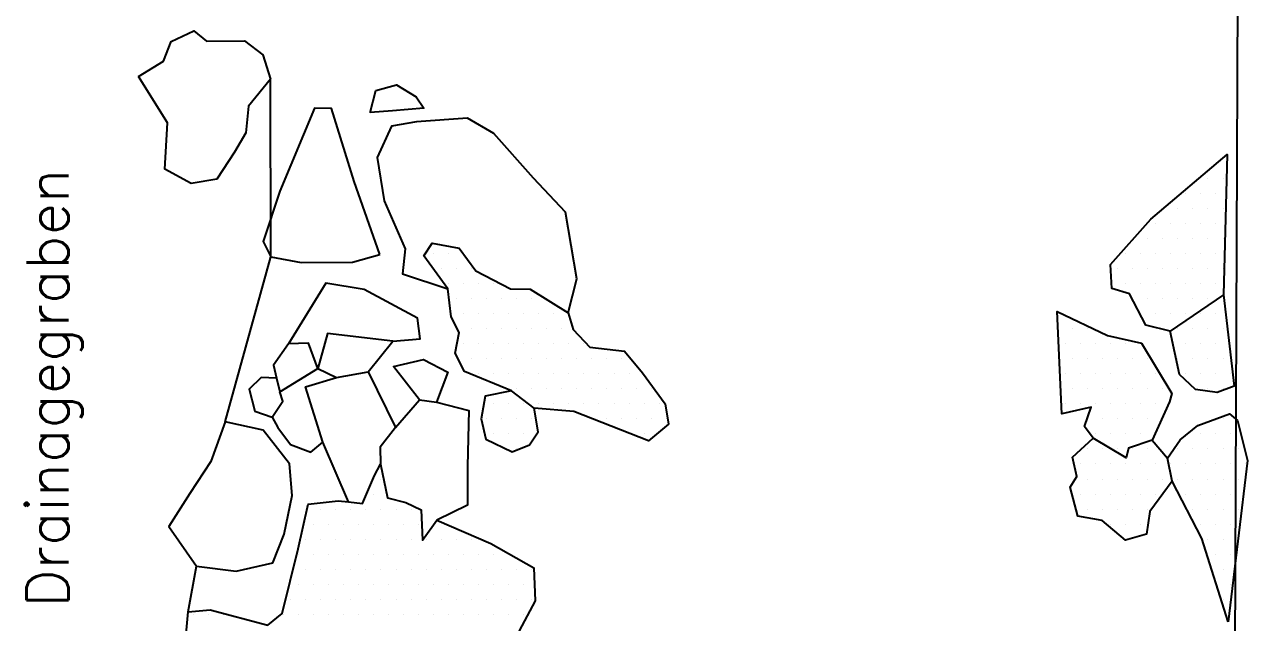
# Model space of a CAD drawing. Header units: metres. Extents: x -13.19 to -9.5, y -12.32 to -7.8.
# Drawn here: x -10.515 to -9.498, y -11.732 to -11.235 of the extents above; entities that cross this region are included whole.
import ezdxf

# ---------------------------------------------------------------- set-up
doc = ezdxf.new("R2010")
doc.units = ezdxf.units.M
doc.header["$LTSCALE"] = 25
doc.header["$MEASUREMENT"] = 0
doc.linetypes.add('STRICHPUNKTX2', pattern=[2, 1, -0.5, 0, -0.5])
doc.layers.get('0').update_dxf_attribs({"linetype": 'CONTINUOUS'})
for name, color, linetype in [('BEFUND', 1, 'CONTINUOUS'), ('BEFUNDSCHRAFF', 1, 'CONTINUOUS'), ('GRABUNGSGRENZE', 3, 'STRICHPUNKTX2'), ('STEINE', 4, 'CONTINUOUS'), ('STEINESCHRAFF', 4, 'CONTINUOUS')]:
    doc.layers.add(name, color=color, linetype=linetype)
doc.styles.get("Standard").update_dxf_attribs({"font": 'txt.shx'})

# ---------------------------------------------------------------- blocks, each defined once
blk = doc.blocks.new('*X7')
at = {"color": 0}
for p, q in [((-1017.5, -1142.5), (-1017.5, -1142.5)), ((-1016.25, -1142.5), (-1016.25, -1142.5)), ((-1016.875, -1143.75), (-1016.875, -1143.75)), ((-1015.625, -1143.75), (-1015.625, -1143.75)), ((-1014.375, -1143.75), (-1014.375, -1143.75)), ((-1016.25, -1145), (-1016.25, -1145)), ((-1015, -1145), (-1015, -1145)), ((-1013.75, -1145), (-1013.75, -1145)), ((-1012.5, -1145), (-1012.5, -1145)), ((-1015.625, -1146.25), (-1015.625, -1146.25)), ((-1014.375, -1146.25), (-1014.375, -1146.25)), ((-1013.125, -1146.25), (-1013.125, -1146.25)), ((-1011.875, -1146.25), (-1011.875, -1146.25)), ((-1010.625, -1146.25), (-1010.625, -1146.25)), ((-1009.375, -1146.25), (-1009.375, -1146.25)), ((-1015, -1147.5), (-1015, -1147.5)), ((-1013.75, -1147.5), (-1013.75, -1147.5)), ((-1012.5, -1147.5), (-1012.5, -1147.5)), ((-1011.25, -1147.5), (-1011.25, -1147.5)), ((-1010, -1147.5), (-1010, -1147.5)), ((-1008.75, -1147.5), (-1008.75, -1147.5)), ((-1007.5, -1147.5), (-1007.5, -1147.5)), ((-1014.375, -1148.75), (-1014.375, -1148.75)), ((-1013.125, -1148.75), (-1013.125, -1148.75)), ((-1011.875, -1148.75), (-1011.875, -1148.75)), ((-1010.625, -1148.75), (-1010.625, -1148.75)), ((-1009.375, -1148.75), (-1009.375, -1148.75)), ((-1008.125, -1148.75), (-1008.125, -1148.75)), ((-1006.875, -1148.75), (-1006.875, -1148.75)), ((-1015, -1150), (-1015, -1150)), ((-1013.75, -1150), (-1013.75, -1150)), ((-1012.5, -1150), (-1012.5, -1150)), ((-1011.25, -1150), (-1011.25, -1150)), ((-1010, -1150), (-1010, -1150)), ((-1008.75, -1150), (-1008.75, -1150)), ((-1007.5, -1150), (-1007.5, -1150)), ((-1006.25, -1150), (-1006.25, -1150)), ((-1005, -1150), (-1005, -1150)), ((-1014.375, -1151.25), (-1014.375, -1151.25)), ((-1013.125, -1151.25), (-1013.125, -1151.25)), ((-1011.875, -1151.25), (-1011.875, -1151.25)), ((-1010.625, -1151.25), (-1010.625, -1151.25)), ((-1009.375, -1151.25), (-1009.375, -1151.25)), ((-1008.125, -1151.25), (-1008.125, -1151.25)), ((-1006.875, -1151.25), (-1006.875, -1151.25)), ((-1005.625, -1151.25), (-1005.625, -1151.25)), ((-1004.375, -1151.25), (-1004.375, -1151.25)), ((-1003.125, -1151.25), (-1003.125, -1151.25)), ((-1001.875, -1151.25), (-1001.875, -1151.25)), ((-1013.75, -1152.5), (-1013.75, -1152.5)), ((-1012.5, -1152.5), (-1012.5, -1152.5)), ((-1011.25, -1152.5), (-1011.25, -1152.5)), ((-1010, -1152.5), (-1010, -1152.5)), ((-1008.75, -1152.5), (-1008.75, -1152.5)), ((-1007.5, -1152.5), (-1007.5, -1152.5)), ((-1006.25, -1152.5), (-1006.25, -1152.5)), ((-1005, -1152.5), (-1005, -1152.5)), ((-1003.75, -1152.5), (-1003.75, -1152.5)), ((-1002.5, -1152.5), (-1002.5, -1152.5)), ((-1001.25, -1152.5), (-1001.25, -1152.5)), ((-1010.625, -1153.75), (-1010.625, -1153.75)), ((-1009.375, -1153.75), (-1009.375, -1153.75)), ((-1008.125, -1153.75), (-1008.125, -1153.75)), ((-1006.875, -1153.75), (-1006.875, -1153.75)), ((-1005.625, -1153.75), (-1005.625, -1153.75)), ((-1004.375, -1153.75), (-1004.375, -1153.75)), ((-1003.125, -1153.75), (-1003.125, -1153.75)), ((-1001.875, -1153.75), (-1001.875, -1153.75)), ((-1000.625, -1153.75), (-1000.625, -1153.75)), ((-999.375, -1153.75), (-999.375, -1153.75)), ((-1012.5, -1155), (-1012.5, -1155)), ((-1011.25, -1155), (-1011.25, -1155)), ((-1010, -1155), (-1010, -1155)), ((-1008.75, -1155), (-1008.75, -1155)), ((-1007.5, -1155), (-1007.5, -1155)), ((-1006.25, -1155), (-1006.25, -1155)), ((-1005, -1155), (-1005, -1155)), ((-1003.75, -1155), (-1003.75, -1155)), ((-1002.5, -1155), (-1002.5, -1155)), ((-1001.25, -1155), (-1001.25, -1155)), ((-1000, -1155), (-1000, -1155)), ((-998.75, -1155), (-998.75, -1155)), ((-1013.125, -1156.25), (-1013.125, -1156.25)), ((-1011.875, -1156.25), (-1011.875, -1156.25)), ((-1010.625, -1156.25), (-1010.625, -1156.25)), ((-1009.375, -1156.25), (-1009.375, -1156.25)), ((-1003.125, -1156.25), (-1003.125, -1156.25)), ((-1001.875, -1156.25), (-1001.875, -1156.25)), ((-1000.625, -1156.25), (-1000.625, -1156.25)), ((-999.375, -1156.25), (-999.375, -1156.25)), ((-998.125, -1156.25), (-998.125, -1156.25)), ((-1012.5, -1157.5), (-1012.5, -1157.5)), ((-1011.25, -1157.5), (-1011.25, -1157.5)), ((-1010, -1157.5), (-1010, -1157.5)), ((-1000, -1157.5), (-1000, -1157.5)), ((-1010.625, -1158.75), (-1010.625, -1158.75)), ((-1021.875, -1161.25), (-1021.875, -1161.25)), ((-1022.5, -1162.5), (-1022.5, -1162.5)), ((-1026.875, -1163.75), (-1026.875, -1163.75)), ((-1025.625, -1163.75), (-1025.625, -1163.75)), ((-1024.375, -1163.75), (-1024.375, -1163.75)), ((-1023.125, -1163.75), (-1023.125, -1163.75)), ((-1021.875, -1163.75), (-1021.875, -1163.75)), ((-1020.625, -1163.75), (-1020.625, -1163.75)), ((-1019.375, -1163.75), (-1019.375, -1163.75)), ((-1027.5, -1165), (-1027.5, -1165)), ((-1026.25, -1165), (-1026.25, -1165)), ((-1025, -1165), (-1025, -1165)), ((-1023.75, -1165), (-1023.75, -1165)), ((-1022.5, -1165), (-1022.5, -1165)), ((-1021.25, -1165), (-1021.25, -1165)), ((-1020, -1165), (-1020, -1165)), ((-1018.75, -1165), (-1018.75, -1165)), ((-1028.125, -1166.25), (-1028.125, -1166.25)), ((-1026.875, -1166.25), (-1026.875, -1166.25)), ((-1025.625, -1166.25), (-1025.625, -1166.25)), ((-1024.375, -1166.25), (-1024.375, -1166.25)), ((-1023.125, -1166.25), (-1023.125, -1166.25)), ((-1021.875, -1166.25), (-1021.875, -1166.25)), ((-1020.625, -1166.25), (-1020.625, -1166.25)), ((-1019.375, -1166.25), (-1019.375, -1166.25)), ((-1018.125, -1166.25), (-1018.125, -1166.25)), ((-1016.875, -1166.25), (-1016.875, -1166.25)), ((-1015.625, -1166.25), (-1015.625, -1166.25)), ((-1014.375, -1166.25), (-1014.375, -1166.25)), ((-1028.75, -1167.5), (-1028.75, -1167.5)), ((-1027.5, -1167.5), (-1027.5, -1167.5)), ((-1026.25, -1167.5), (-1026.25, -1167.5)), ((-1025, -1167.5), (-1025, -1167.5)), ((-1023.75, -1167.5), (-1023.75, -1167.5)), ((-1022.5, -1167.5), (-1022.5, -1167.5)), ((-1021.25, -1167.5), (-1021.25, -1167.5)), ((-1020, -1167.5), (-1020, -1167.5)), ((-1018.75, -1167.5), (-1018.75, -1167.5)), ((-1017.5, -1167.5), (-1017.5, -1167.5)), ((-1016.25, -1167.5), (-1016.25, -1167.5)), ((-1015, -1167.5), (-1015, -1167.5)), ((-1013.75, -1167.5), (-1013.75, -1167.5)), ((-1012.5, -1167.5), (-1012.5, -1167.5)), ((-1011.25, -1167.5), (-1011.25, -1167.5)), ((-1028.125, -1168.75), (-1028.125, -1168.75)), ((-1026.875, -1168.75), (-1026.875, -1168.75)), ((-1025.625, -1168.75), (-1025.625, -1168.75)), ((-1024.375, -1168.75), (-1024.375, -1168.75)), ((-1023.125, -1168.75), (-1023.125, -1168.75)), ((-1021.875, -1168.75), (-1021.875, -1168.75)), ((-1020.625, -1168.75), (-1020.625, -1168.75)), ((-1019.375, -1168.75), (-1019.375, -1168.75)), ((-1018.125, -1168.75), (-1018.125, -1168.75)), ((-1016.875, -1168.75), (-1016.875, -1168.75)), ((-1015.625, -1168.75), (-1015.625, -1168.75)), ((-1014.375, -1168.75), (-1014.375, -1168.75)), ((-1013.125, -1168.75), (-1013.125, -1168.75)), ((-1011.875, -1168.75), (-1011.875, -1168.75)), ((-1010.625, -1168.75), (-1010.625, -1168.75)), ((-1009.375, -1168.75), (-1009.375, -1168.75)), ((-1028.75, -1170), (-1028.75, -1170)), ((-1027.5, -1170), (-1027.5, -1170)), ((-1026.25, -1170), (-1026.25, -1170)), ((-1025, -1170), (-1025, -1170)), ((-1023.75, -1170), (-1023.75, -1170)), ((-1022.5, -1170), (-1022.5, -1170)), ((-1021.25, -1170), (-1021.25, -1170)), ((-1020, -1170), (-1020, -1170)), ((-1018.75, -1170), (-1018.75, -1170)), ((-1017.5, -1170), (-1017.5, -1170)), ((-1016.25, -1170), (-1016.25, -1170)), ((-1015, -1170), (-1015, -1170)), ((-1013.75, -1170), (-1013.75, -1170)), ((-1012.5, -1170), (-1012.5, -1170)), ((-1011.25, -1170), (-1011.25, -1170)), ((-1010, -1170), (-1010, -1170)), ((-1029.375, -1171.25), (-1029.375, -1171.25)), ((-1028.125, -1171.25), (-1028.125, -1171.25)), ((-1026.875, -1171.25), (-1026.875, -1171.25)), ((-1025.625, -1171.25), (-1025.625, -1171.25)), ((-1024.375, -1171.25), (-1024.375, -1171.25)), ((-1023.125, -1171.25), (-1023.125, -1171.25)), ((-1021.875, -1171.25), (-1021.875, -1171.25)), ((-1020.625, -1171.25), (-1020.625, -1171.25)), ((-1019.375, -1171.25), (-1019.375, -1171.25)), ((-1018.125, -1171.25), (-1018.125, -1171.25)), ((-1016.875, -1171.25), (-1016.875, -1171.25)), ((-1015.625, -1171.25), (-1015.625, -1171.25)), ((-1014.375, -1171.25), (-1014.375, -1171.25)), ((-1013.125, -1171.25), (-1013.125, -1171.25)), ((-1011.875, -1171.25), (-1011.875, -1171.25)), ((-1010.625, -1171.25), (-1010.625, -1171.25)), ((-1009.375, -1171.25), (-1009.375, -1171.25)), ((-1037.5, -1172.5), (-1037.5, -1172.5)), ((-1036.25, -1172.5), (-1036.25, -1172.5)), ((-1035, -1172.5), (-1035, -1172.5)), ((-1030, -1172.5), (-1030, -1172.5)), ((-1028.75, -1172.5), (-1028.75, -1172.5)), ((-1027.5, -1172.5), (-1027.5, -1172.5)), ((-1026.25, -1172.5), (-1026.25, -1172.5)), ((-1025, -1172.5), (-1025, -1172.5)), ((-1023.75, -1172.5), (-1023.75, -1172.5)), ((-1022.5, -1172.5), (-1022.5, -1172.5)), ((-1021.25, -1172.5), (-1021.25, -1172.5)), ((-1020, -1172.5), (-1020, -1172.5)), ((-1018.75, -1172.5), (-1018.75, -1172.5)), ((-1017.5, -1172.5), (-1017.5, -1172.5)), ((-1016.25, -1172.5), (-1016.25, -1172.5)), ((-1015, -1172.5), (-1015, -1172.5)), ((-1013.75, -1172.5), (-1013.75, -1172.5)), ((-1012.5, -1172.5), (-1012.5, -1172.5)), ((-1011.25, -1172.5), (-1011.25, -1172.5)), ((-1010, -1172.5), (-1010, -1172.5))]:
    blk.add_line(p, q, dxfattribs=at)
blk = doc.blocks.new('*X8')
at = {"color": 0}
for p, q in [((-953.125, -1136.25), (-953.125, -1136.25)), ((-951.875, -1136.25), (-951.875, -1136.25)), ((-955, -1137.5), (-955, -1137.5)), ((-953.75, -1137.5), (-953.75, -1137.5)), ((-952.5, -1137.5), (-952.5, -1137.5)), ((-955.625, -1138.75), (-955.625, -1138.75)), ((-954.375, -1138.75), (-954.375, -1138.75)), ((-953.125, -1138.75), (-953.125, -1138.75)), ((-951.875, -1138.75), (-951.875, -1138.75)), ((-957.5, -1140), (-957.5, -1140)), ((-956.25, -1140), (-956.25, -1140)), ((-955, -1140), (-955, -1140)), ((-953.75, -1140), (-953.75, -1140)), ((-952.5, -1140), (-952.5, -1140)), ((-958.125, -1141.25), (-958.125, -1141.25)), ((-956.875, -1141.25), (-956.875, -1141.25)), ((-955.625, -1141.25), (-955.625, -1141.25)), ((-954.375, -1141.25), (-954.375, -1141.25)), ((-953.125, -1141.25), (-953.125, -1141.25)), ((-951.875, -1141.25), (-951.875, -1141.25)), ((-960, -1142.5), (-960, -1142.5)), ((-958.75, -1142.5), (-958.75, -1142.5)), ((-957.5, -1142.5), (-957.5, -1142.5)), ((-956.25, -1142.5), (-956.25, -1142.5)), ((-955, -1142.5), (-955, -1142.5)), ((-953.75, -1142.5), (-953.75, -1142.5)), ((-952.5, -1142.5), (-952.5, -1142.5)), ((-960.625, -1143.75), (-960.625, -1143.75)), ((-959.375, -1143.75), (-959.375, -1143.75)), ((-958.125, -1143.75), (-958.125, -1143.75)), ((-956.875, -1143.75), (-956.875, -1143.75)), ((-955.625, -1143.75), (-955.625, -1143.75)), ((-954.375, -1143.75), (-954.375, -1143.75)), ((-953.125, -1143.75), (-953.125, -1143.75)), ((-951.875, -1143.75), (-951.875, -1143.75)), ((-960, -1145), (-960, -1145)), ((-958.75, -1145), (-958.75, -1145)), ((-957.5, -1145), (-957.5, -1145)), ((-956.25, -1145), (-956.25, -1145)), ((-955, -1145), (-955, -1145)), ((-953.75, -1145), (-953.75, -1145)), ((-952.5, -1145), (-952.5, -1145)), ((-959.375, -1146.25), (-959.375, -1146.25)), ((-958.125, -1146.25), (-958.125, -1146.25)), ((-956.875, -1146.25), (-956.875, -1146.25)), ((-955.625, -1146.25), (-955.625, -1146.25)), ((-954.375, -1146.25), (-954.375, -1146.25)), ((-953.125, -1146.25), (-953.125, -1146.25)), ((-951.875, -1146.25), (-951.875, -1146.25)), ((-958.75, -1147.5), (-958.75, -1147.5)), ((-957.5, -1147.5), (-957.5, -1147.5)), ((-956.25, -1147.5), (-956.25, -1147.5)), ((-955, -1147.5), (-955, -1147.5)), ((-953.75, -1147.5), (-953.75, -1147.5)), ((-952.5, -1147.5), (-952.5, -1147.5)), ((-964.375, -1148.75), (-964.375, -1148.75)), ((-963.125, -1148.75), (-963.125, -1148.75)), ((-956.875, -1148.75), (-956.875, -1148.75)), ((-955.625, -1148.75), (-955.625, -1148.75)), ((-954.375, -1148.75), (-954.375, -1148.75)), ((-953.125, -1148.75), (-953.125, -1148.75)), ((-951.875, -1148.75), (-951.875, -1148.75)), ((-965, -1150), (-965, -1150)), ((-963.75, -1150), (-963.75, -1150)), ((-962.5, -1150), (-962.5, -1150)), ((-961.25, -1150), (-961.25, -1150)), ((-960, -1150), (-960, -1150)), ((-958.75, -1150), (-958.75, -1150)), ((-955, -1150), (-955, -1150)), ((-953.75, -1150), (-953.75, -1150)), ((-952.5, -1150), (-952.5, -1150)), ((-964.375, -1151.25), (-964.375, -1151.25)), ((-963.125, -1151.25), (-963.125, -1151.25)), ((-961.875, -1151.25), (-961.875, -1151.25)), ((-960.625, -1151.25), (-960.625, -1151.25)), ((-959.375, -1151.25), (-959.375, -1151.25)), ((-958.125, -1151.25), (-958.125, -1151.25)), ((-955.625, -1151.25), (-955.625, -1151.25)), ((-954.375, -1151.25), (-954.375, -1151.25)), ((-953.125, -1151.25), (-953.125, -1151.25)), ((-951.875, -1151.25), (-951.875, -1151.25)), ((-965, -1152.5), (-965, -1152.5)), ((-963.75, -1152.5), (-963.75, -1152.5)), ((-962.5, -1152.5), (-962.5, -1152.5)), ((-961.25, -1152.5), (-961.25, -1152.5)), ((-960, -1152.5), (-960, -1152.5)), ((-958.75, -1152.5), (-958.75, -1152.5)), ((-957.5, -1152.5), (-957.5, -1152.5)), ((-955, -1152.5), (-955, -1152.5)), ((-953.75, -1152.5), (-953.75, -1152.5)), ((-952.5, -1152.5), (-952.5, -1152.5)), ((-951.25, -1152.5), (-951.25, -1152.5)), ((-964.375, -1153.75), (-964.375, -1153.75)), ((-963.125, -1153.75), (-963.125, -1153.75)), ((-961.875, -1153.75), (-961.875, -1153.75)), ((-960.625, -1153.75), (-960.625, -1153.75)), ((-959.375, -1153.75), (-959.375, -1153.75)), ((-958.125, -1153.75), (-958.125, -1153.75)), ((-956.875, -1153.75), (-956.875, -1153.75)), ((-953.125, -1153.75), (-953.125, -1153.75)), ((-951.875, -1153.75), (-951.875, -1153.75)), ((-965, -1155), (-965, -1155)), ((-963.75, -1155), (-963.75, -1155)), ((-962.5, -1155), (-962.5, -1155)), ((-961.25, -1155), (-961.25, -1155)), ((-960, -1155), (-960, -1155)), ((-958.75, -1155), (-958.75, -1155)), ((-957.5, -1155), (-957.5, -1155)), ((-963.125, -1156.25), (-963.125, -1156.25)), ((-961.875, -1156.25), (-961.875, -1156.25)), ((-960.625, -1156.25), (-960.625, -1156.25)), ((-959.375, -1156.25), (-959.375, -1156.25)), ((-958.125, -1156.25), (-958.125, -1156.25)), ((-951.875, -1156.25), (-951.875, -1156.25)), ((-962.5, -1157.5), (-962.5, -1157.5)), ((-961.25, -1157.5), (-961.25, -1157.5)), ((-960, -1157.5), (-960, -1157.5)), ((-958.75, -1157.5), (-958.75, -1157.5)), ((-953.75, -1157.5), (-953.75, -1157.5)), ((-952.5, -1157.5), (-952.5, -1157.5)), ((-951.25, -1157.5), (-951.25, -1157.5)), ((-963.125, -1158.75), (-963.125, -1158.75)), ((-961.875, -1158.75), (-961.875, -1158.75)), ((-960.625, -1158.75), (-960.625, -1158.75)), ((-959.375, -1158.75), (-959.375, -1158.75)), ((-958.125, -1158.75), (-958.125, -1158.75)), ((-955.625, -1158.75), (-955.625, -1158.75)), ((-954.375, -1158.75), (-954.375, -1158.75)), ((-953.125, -1158.75), (-953.125, -1158.75)), ((-951.875, -1158.75), (-951.875, -1158.75)), ((-950.625, -1158.75), (-950.625, -1158.75)), ((-963.75, -1160), (-963.75, -1160)), ((-962.5, -1160), (-962.5, -1160)), ((-961.25, -1160), (-961.25, -1160)), ((-960, -1160), (-960, -1160)), ((-958.75, -1160), (-958.75, -1160)), ((-957.5, -1160), (-957.5, -1160)), ((-956.25, -1160), (-956.25, -1160)), ((-955, -1160), (-955, -1160)), ((-953.75, -1160), (-953.75, -1160)), ((-952.5, -1160), (-952.5, -1160)), ((-951.25, -1160), (-951.25, -1160)), ((-950, -1160), (-950, -1160)), ((-963.125, -1161.25), (-963.125, -1161.25)), ((-961.875, -1161.25), (-961.875, -1161.25)), ((-960.625, -1161.25), (-960.625, -1161.25)), ((-959.375, -1161.25), (-959.375, -1161.25)), ((-958.125, -1161.25), (-958.125, -1161.25)), ((-956.875, -1161.25), (-956.875, -1161.25)), ((-955.625, -1161.25), (-955.625, -1161.25)), ((-954.375, -1161.25), (-954.375, -1161.25)), ((-953.125, -1161.25), (-953.125, -1161.25)), ((-951.875, -1161.25), (-951.875, -1161.25)), ((-950.625, -1161.25), (-950.625, -1161.25)), ((-963.75, -1162.5), (-963.75, -1162.5)), ((-962.5, -1162.5), (-962.5, -1162.5)), ((-961.25, -1162.5), (-961.25, -1162.5)), ((-960, -1162.5), (-960, -1162.5)), ((-958.75, -1162.5), (-958.75, -1162.5)), ((-957.5, -1162.5), (-957.5, -1162.5)), ((-955, -1162.5), (-955, -1162.5)), ((-953.75, -1162.5), (-953.75, -1162.5)), ((-952.5, -1162.5), (-952.5, -1162.5)), ((-951.25, -1162.5), (-951.25, -1162.5)), ((-963.125, -1163.75), (-963.125, -1163.75)), ((-961.875, -1163.75), (-961.875, -1163.75)), ((-960.625, -1163.75), (-960.625, -1163.75)), ((-959.375, -1163.75), (-959.375, -1163.75)), ((-958.125, -1163.75), (-958.125, -1163.75)), ((-954.375, -1163.75), (-954.375, -1163.75)), ((-953.125, -1163.75), (-953.125, -1163.75)), ((-951.875, -1163.75), (-951.875, -1163.75)), ((-950.625, -1163.75), (-950.625, -1163.75)), ((-961.25, -1165), (-961.25, -1165)), ((-960, -1165), (-960, -1165)), ((-958.75, -1165), (-958.75, -1165)), ((-953.75, -1165), (-953.75, -1165)), ((-952.5, -1165), (-952.5, -1165)), ((-951.25, -1165), (-951.25, -1165)), ((-953.125, -1166.25), (-953.125, -1166.25)), ((-951.875, -1166.25), (-951.875, -1166.25)), ((-950.625, -1166.25), (-950.625, -1166.25)), ((-952.5, -1167.5), (-952.5, -1167.5)), ((-951.25, -1167.5), (-951.25, -1167.5)), ((-951.875, -1168.75), (-951.875, -1168.75)), ((-951.25, -1170), (-951.25, -1170)), ((-951.875, -1171.25), (-951.875, -1171.25))]:
    blk.add_line(p, q, dxfattribs=at)

msp = doc.modelspace()

# ---------------------------------------------------------------- linework, layer by layer
at = {"layer": 'BEFUND'}
for points in [[(-10.3483, -11.565), (-10.3104, -11.4278), (-10.3107, -11.2802)], [(-10.3789, -11.7229), (-10.3721, -11.6848)]]:
    msp.add_lwpolyline(points, dxfattribs=at)
at = {"layer": 'GRABUNGSGRENZE'}
msp.add_lwpolyline([(-9.4994, -9.1867), (-9.5109, -12.3202)], dxfattribs=at)
at = {"layer": 'STEINE'}
for points in [[(-10.4202, -11.2781), (-10.3995, -11.2653), (-10.3931, -11.249), (-10.3744, -11.2402), (-10.3637, -11.2488), (-10.3323, -11.2485), (-10.317, -11.26), (-10.3107, -11.2802), (-10.3288, -11.3027), (-10.3311, -11.325), (-10.3406, -11.3408), (-10.3551, -11.3633), (-10.3764, -11.367), (-10.3983, -11.355), (-10.3961, -11.3165), (-10.4202, -11.2781)], [(-10.2278, -11.3079), (-10.2229, -11.2896), (-10.2057, -11.2849), (-10.1894, -11.2949), (-10.1832, -11.3045), (-10.2091, -11.3067), (-10.2278, -11.3079)], [(-10.2197, -11.426), (-10.241, -11.3653), (-10.2598, -11.3046), (-10.274, -11.3043), (-10.3028, -11.3734), (-10.3166, -11.4151), (-10.3104, -11.4278), (-10.285, -11.4326), (-10.2425, -11.4322), (-10.2197, -11.426)], [(-10.0632, -11.4743), (-10.0558, -11.4463), (-10.0654, -11.3907), (-10.092, -11.3625), (-10.1248, -11.3253), (-10.1467, -11.3128), (-10.1892, -11.3157), (-10.21, -11.3194), (-10.2219, -11.3454), (-10.216, -11.3813), (-10.1985, -11.4212), (-10.2008, -11.442), (-10.1632, -11.4544)], [(-9.5183, -11.4594), (-9.5627, -11.4897), (-9.583, -11.4848), (-9.5964, -11.4586), (-9.6111, -11.4542), (-9.6123, -11.4344), (-9.5787, -11.3966), (-9.5153, -11.3428), (-9.5183, -11.4594), (-9.5096, -11.5354), (-9.5237, -11.5406), (-9.5415, -11.5382), (-9.5548, -11.5257), (-9.5627, -11.4897)], [(-10.0914, -11.5536), (-10.1102, -11.5391), (-10.1494, -11.5232), (-10.1572, -11.508), (-10.1538, -11.4908), (-10.1605, -11.4777), (-10.1632, -11.4544), (-10.1832, -11.4272), (-10.1762, -11.4165), (-10.1538, -11.4208), (-10.14, -11.4395), (-10.111, -11.4544), (-10.0948, -11.4548), (-10.0632, -11.4743), (-10.059, -11.4884), (-10.0452, -11.503), (-10.0162, -11.5063), (-10.0014, -11.5244), (-9.9824, -11.5501), (-9.9797, -11.5668), (-9.9963, -11.5807), (-10.0584, -11.5564), (-10.0914, -11.5536)], [(-10.2089, -11.4979), (-10.1862, -11.4961), (-10.1883, -11.4789), (-10.2326, -11.455), (-10.2646, -11.4497), (-10.2956, -11.5001)], [(-9.6268, -11.5785), (-9.634, -11.5689), (-9.6285, -11.5527), (-9.6528, -11.5584), (-9.6566, -11.4733), (-9.6149, -11.4932), (-9.5864, -11.4996), (-9.5612, -11.5414), (-9.5632, -11.5485), (-9.5776, -11.5801), (-9.5973, -11.5869), (-9.5993, -11.595), (-9.6268, -11.5785)], [(-10.2295, -11.5234), (-10.2089, -11.4979), (-10.2632, -11.4917), (-10.2711, -11.5207), (-10.2558, -11.5282)], [(-10.2711, -11.5207), (-10.2789, -11.4995), (-10.2956, -11.5001), (-10.3081, -11.518), (-10.3055, -11.5286), (-10.3029, -11.5402), (-10.2711, -11.5207)], [(-10.1867, -11.5468), (-10.2083, -11.5191), (-10.1835, -11.5133), (-10.1631, -11.5238), (-10.1725, -11.5487)], [(-10.3055, -11.5286), (-10.3182, -11.5282), (-10.3282, -11.5379), (-10.3235, -11.5561), (-10.3093, -11.5611), (-10.3003, -11.5478), (-10.3029, -11.5402)], [(-10.2458, -11.6315), (-10.267, -11.582), (-10.2816, -11.536), (-10.2558, -11.5282), (-10.2295, -11.5234), (-10.2068, -11.5698), (-10.2193, -11.5861), (-10.2192, -11.6003)], [(-10.1102, -11.5391), (-10.132, -11.5438), (-10.1354, -11.5626), (-10.1317, -11.5793), (-10.1098, -11.5898), (-10.0952, -11.5841), (-10.0882, -11.5734), (-10.0914, -11.5536)], [(-10.2068, -11.5698), (-10.1867, -11.5468), (-10.1725, -11.5487), (-10.1456, -11.5556), (-10.1467, -11.6017), (-10.1469, -11.6342), (-10.1722, -11.6466)], [(-9.5145, -11.7311), (-9.5363, -11.6619), (-9.5611, -11.6144), (-9.5648, -11.5952), (-9.5543, -11.5799), (-9.5397, -11.5681), (-9.5134, -11.5583), (-9.5068, -11.5638), (-9.4984, -11.5972), (-9.5145, -11.7311)], [(-10.3483, -11.565), (-10.3602, -11.598), (-10.3777, -11.6245), (-10.3952, -11.652), (-10.3721, -11.6848), (-10.3391, -11.6891), (-10.3087, -11.6822), (-10.2993, -11.6583), (-10.2925, -11.6263), (-10.2948, -11.6), (-10.3168, -11.5718), (-10.3483, -11.565)], [(-10.3093, -11.5611), (-10.3046, -11.5697), (-10.2939, -11.5838), (-10.2771, -11.5902), (-10.267, -11.582)], [(-9.5611, -11.6144), (-9.5796, -11.6394), (-9.5825, -11.6582), (-9.5997, -11.6634), (-9.6191, -11.6469), (-9.6394, -11.6435), (-9.6457, -11.6192), (-9.6402, -11.6105), (-9.6439, -11.5944), (-9.6268, -11.5785)], [(-9.5776, -11.5801), (-9.5648, -11.5952)], [(-10.3853, -11.7934), (-10.3789, -11.7229), (-10.3606, -11.7212), (-10.3129, -11.734), (-10.3008, -11.7242), (-10.2876, -11.6704), (-10.2793, -11.6333), (-10.2544, -11.6306), (-10.2458, -11.6315), (-10.2341, -11.6329), (-10.2242, -11.6095), (-10.2192, -11.6003), (-10.2134, -11.6282), (-10.1982, -11.6321), (-10.1854, -11.6381), (-10.1842, -11.6634), (-10.1722, -11.6466), (-10.1274, -11.666), (-10.0917, -11.6864), (-10.0905, -11.7138), (-10.1174, -11.7642)]]:
    msp.add_lwpolyline(points, dxfattribs=at)

# ---------------------------------------------------------------- block references
at = {"layer": 'STEINESCHRAFF', "xscale": 0.01, "yscale": 0.01, "zscale": 0.01}
for name in ['*X8', '*X7']:
    msp.add_blockref(name, (0, 0), dxfattribs=at)

# ---------------------------------------------------------------- texts
at = {"layer": 'BEFUNDSCHRAFF'}
msp.add_text('Drainagegraben', height=0.035, rotation=90, dxfattribs=at).set_placement((-10.4784, -11.7191))

doc.saveas('drawing.dxf')
